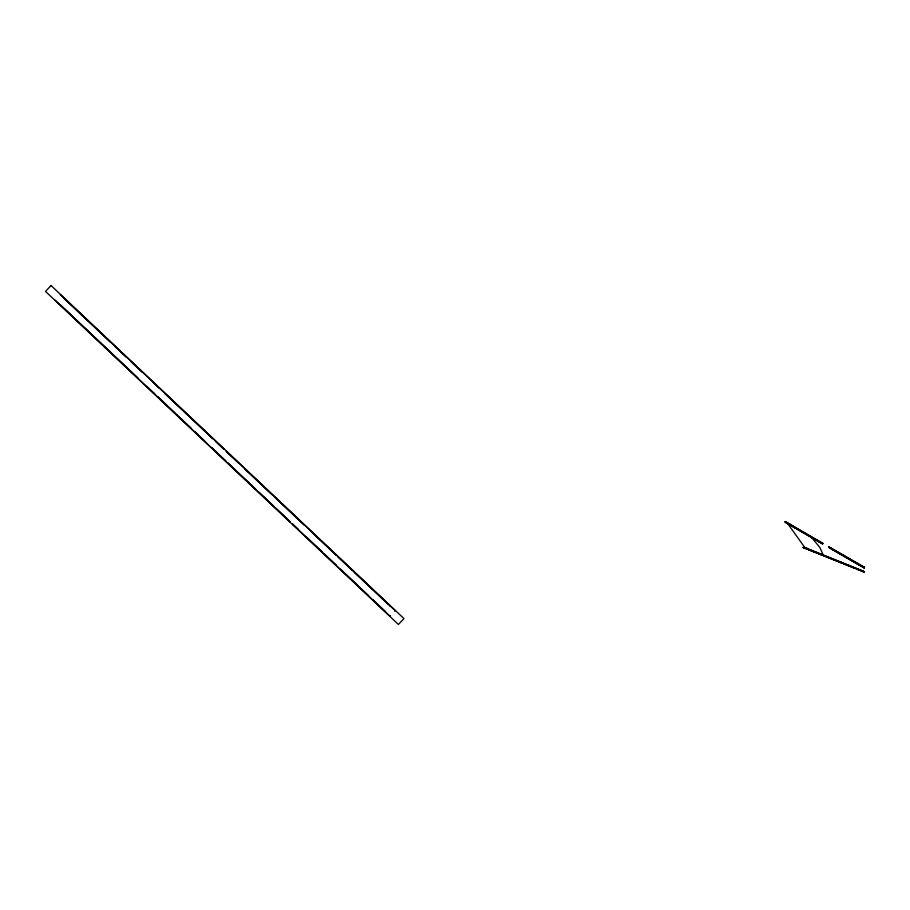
<?xml version="1.0" encoding="UTF-8"?>
<svg xmlns="http://www.w3.org/2000/svg" width="910" height="910" viewBox="0 0 910 910"><rect width="100%" height="100%" fill="white"/><g stroke="black" fill="none" stroke-linecap="round" stroke-linejoin="round"><path stroke-width="1.36" d="M803.325 547.57L803.644 547.001L803.382 547.661L864.443 571.81L803.416 547.172M863.806 567.715L864.5 567.294L828.817 546.751L831.512 549.048M864.204 571.946L863.613 571.98M828.839 546.762L828.532 547.24L862.418 566.919M822.174 543.645L822.97 543.281L785.307 521.51L785.33 522.34M785.284 521.578L822.606 543.896M864.147 567.908L864.5 567.294M389.81 616.343L390.504 615.615M394.667 611.202L395.361 610.462M806.749 548.252L807.386 548.514M840.237 561.777L840.942 562.062M857.231 568.636L857.857 568.886M803.541 547.035L864.477 571.628M803.337 547.376L864.352 572.015M803.382 547.661L804.599 548.15M805.851 548.662L807.113 549.174M808.398 549.685L809.058 549.947M810.366 550.482L811.026 550.743M812.357 551.289L813.711 551.835M815.758 552.654L816.452 552.939M818.534 553.78L819.227 554.065M819.933 554.338L820.638 554.622M821.343 554.907L822.754 555.487M824.176 556.055L825.609 556.636M826.326 556.92L827.042 557.216M827.759 557.5L828.475 557.796M829.203 558.08L829.92 558.376M830.637 558.66L831.353 558.956M832.081 559.252L832.798 559.536M833.514 559.832L834.959 560.412M835.676 560.697L836.392 560.992M837.109 561.277L837.826 561.572M838.542 561.857L839.259 562.141M839.976 562.437L840.681 562.721M841.386 563.006L842.103 563.29M843.513 563.859L844.207 564.143M845.606 564.712L846.994 565.269M847.676 565.542L848.37 565.827M849.053 566.1L849.735 566.373M850.406 566.646L851.077 566.919M852.42 567.453L853.08 567.726M853.739 567.988L855.036 568.511M856.958 569.296L857.595 569.546M858.221 569.797L858.847 570.047M860.064 570.547L860.678 570.786M861.872 571.275L863.044 571.742M789.88 524.16L790.665 524.604M860.451 565.497L854.103 561.823M859.586 565.269L861.019 566.1M828.726 546.899L864.409 567.521M785.831 522.351L784.977 522.067L822.651 543.85M786.183 522.556L818.784 541.404M819.193 541.643L822.742 543.691M828.612 547.092L853.773 561.629M860.394 565.463L864.295 567.715M862.088 566.646L864.193 567.863M785.728 522.499L787.98 523.876M790.312 525.229L791.097 525.684M791.484 525.912L794.692 527.766M795.101 527.993L796.739 528.938M797.149 529.176L801.312 531.588M801.744 531.838L806.851 534.796M808.148 535.535L811.629 537.548M812.061 537.799L813.847 538.754M814.279 539.004L816.008 540.074M816.441 540.335L817.328 540.847M817.76 541.097L819.523 542.11M819.967 542.371L820.843 542.883M831.933 549.287L832.786 549.788M833.219 550.027L834.072 550.527M834.493 550.766L835.334 551.255M835.767 551.505L836.608 551.995M837.029 552.234L837.871 552.723M838.292 552.962L839.179 553.394M839.543 553.689L841.215 554.656M842.865 555.612L844.139 556.272M844.503 556.556L846.937 557.955M848.131 558.66L848.928 559.115M849.326 559.343L850.907 560.253M852.078 560.935L853.625 561.823M854.024 561.982L855.525 562.926M856.651 563.574L857.391 564.007M858.494 564.644L859.597 565.201M862.771 567.112L863.465 567.51M60.299 294.59L223.724 448.812M225.691 450.666L239.899 464.077M240.877 465.01L394.394 609.882M63.893 298.321L110.36 342.16M114.671 346.244L126.092 357.004M131.017 361.657L142.301 372.304M152.88 382.291L158.795 387.876M164.755 393.495L212.576 438.631M215.681 441.555L223.598 449.028M226.567 451.838L238.716 463.304M244.801 469.048L271.919 494.642M273.887 496.496L304.406 525.298M311.197 531.702L336.302 555.396M337.928 556.931L352.432 570.615M354.308 572.39L385.897 602.204M386.215 602.5L388.581 604.729M389.867 605.946L390.458 606.504M60.845 305.225L79.181 322.527M80.08 323.38L138.286 378.31M146.942 386.477L154.7 393.802M157.862 396.783L177.473 415.29M178.474 416.234L191.123 428.178M194.968 431.806L204.727 441.02M211.655 447.549L225.691 460.801M227.693 462.689L235.701 470.242M237.885 472.313L255.699 489.114M259.077 492.31L273.899 506.301M275.866 508.144L289.425 520.941M292.463 523.819L298.48 529.484M306.317 536.889L322.129 551.813M324.096 553.667L336.222 565.11M340.659 569.296L368.561 595.618M373.146 599.952L385.578 611.679M55.078 300.118L174.709 413.015M176.779 414.971L290.267 522.078M292.303 523.989L389.173 615.41M811.015 536.786L819.785 547.365L823.391 555.35M787.298 523.068L805.168 548.002M51.051 285.535L45.5 291.416L398.421 624.465L403.972 618.584L51.051 285.535"/></g></svg>
